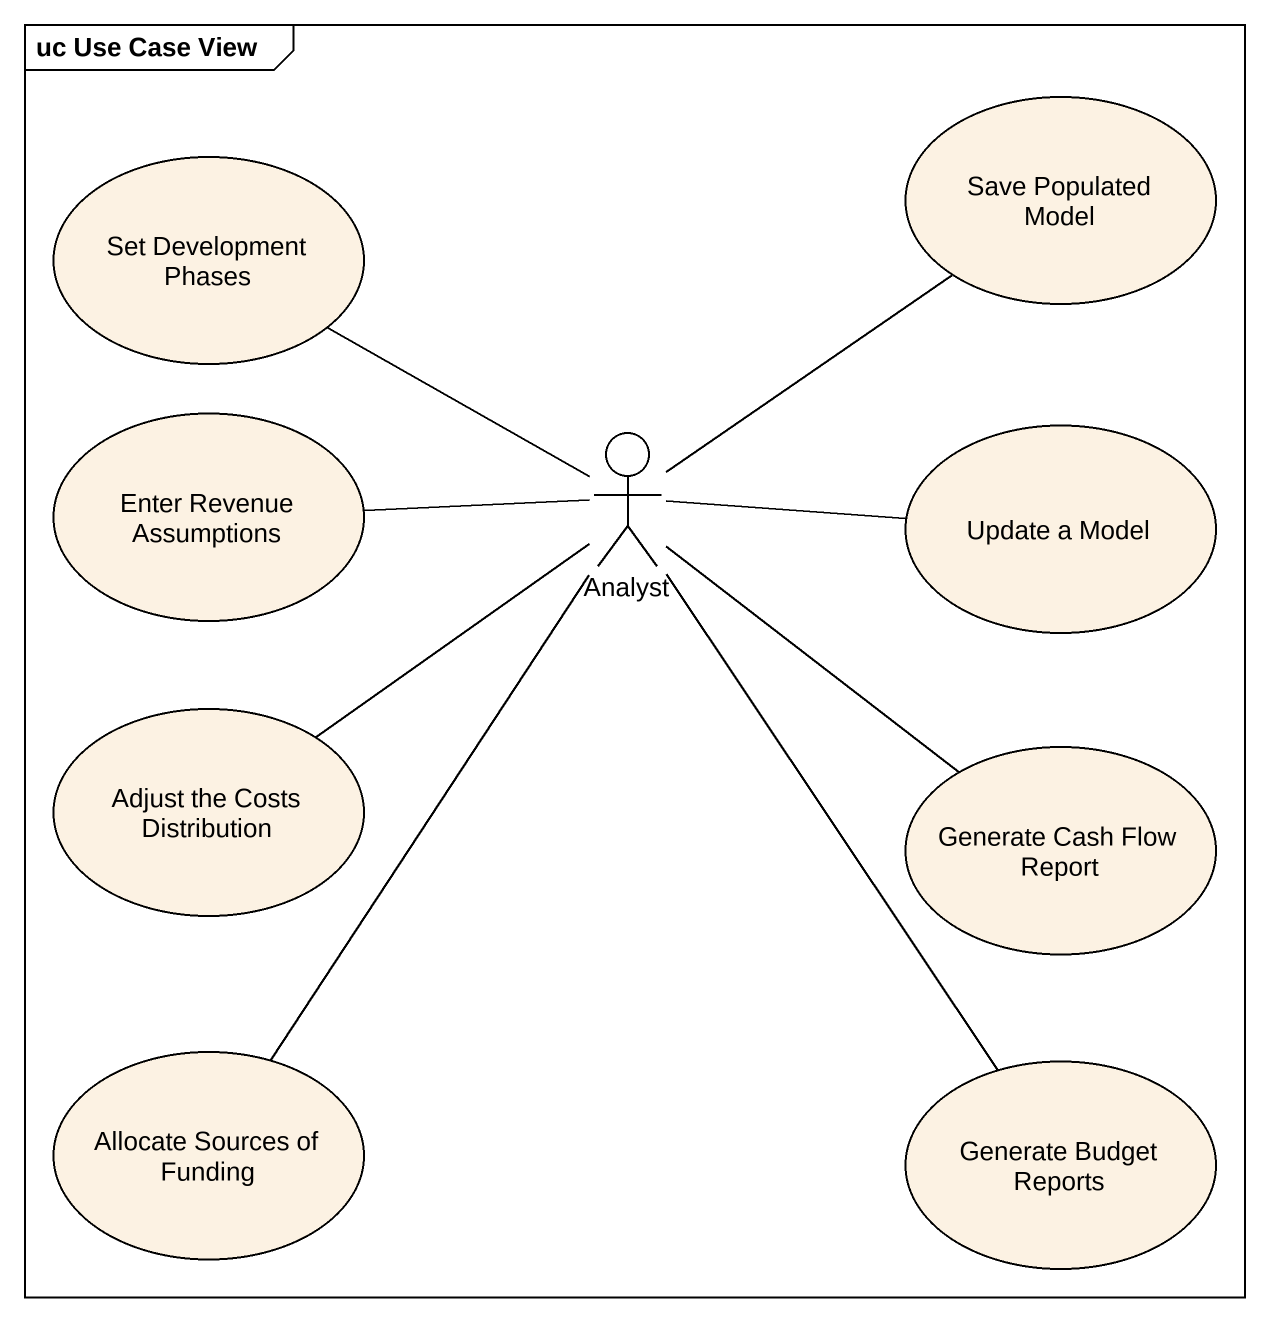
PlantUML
@startuml
mainframe uc Use Case View
usecase "Save Populated Model" as Save_Populated_Model
usecase "Set Development Phases" as Set_Development_Phases
usecase "Enter Revenue Assumptions" as Enter_Revenue_Assumptions
actor Analyst
usecase "Update a Model" as Update_a_Model
usecase "Adjust the Costs Distribution" as Adjust_the_Costs
usecase "Generate Cash Flow Report" as Generate_Cash_Flow_Report
usecase "Allocate Sources of Funding" as Allocate_Sources_of_Funding
usecase "Generate Budget Reports" as Generate_Budget_Reports
Set_Development_Phases -- Analyst
Enter_Revenue_Assumptions -right- Analyst
Analyst -up- Save_Populated_Model
Analyst -right- Update_a_Model
Analyst -right- Generate_Cash_Flow_Report
Analyst -- Generate_Budget_Reports
Adjust_the_Costs -right- Analyst
Allocate_Sources_of_Funding -up- Analyst
@enduml
